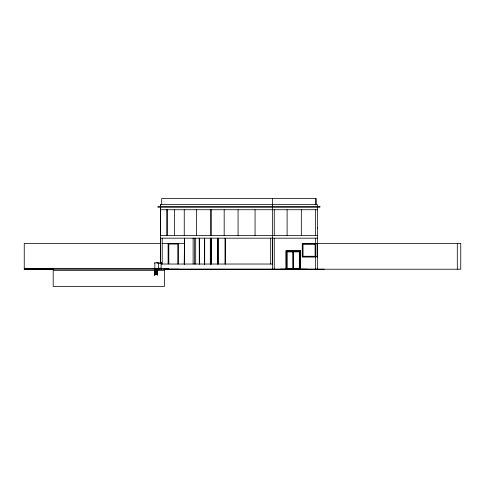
<?xml version="1.0" encoding="UTF-8"?>
<svg xmlns="http://www.w3.org/2000/svg" width="485" height="485" viewBox="0 0 485 485"><rect width="100%" height="100%" fill="white"/><g stroke="black" fill="none" stroke-linecap="round" stroke-linejoin="round"><path stroke-width="0.73" d="M199.474 238.183L199.438 264.034L199.28 238.22M160.42 263.3L160.535 238.183M168.168 269.205L178.51 269.205M160.414 263.349L160.414 204.573L317.348 204.573L317.348 269.205M317.348 209.72L160.414 209.744L160.426 204.573M317.348 228.271L317.693 228.271L317.348 228.059M160.414 235.595L317.348 235.595M160.414 238.183L317.348 238.183M160.547 243.373L24.25 243.373L24.25 269.223L460.75 269.223L460.75 243.373L316.741 243.373M162.063 243.373L184.506 243.373M317.348 243.785L302.61 243.785L302.61 256.71M184.458 245.507L184.197 264.034M302.61 256.45L315.535 256.45M317.348 256.498L317.693 256.71L302.61 256.559M302.44 256.583L315.711 256.583M317.348 257.056L317.475 243.44M158.868 263.191L161.129 263.191L161.608 262.682L161.099 263.155L161.135 269.223L161.105 268.363M161.099 264.034L272.497 264.034L272.497 238.183M161.129 268.193L153.733 268.441L154.867 268.441L154.867 263.191C151.902 262.634 161.905 262.761 158.601 263.155L158.637 269.223M24.25 268.344L168.75 268.363M286.32 268.35L285.98 268.363L285.98 269.223M300.112 268.35L300.457 268.363L300.457 269.223M286.205 269.108L280.688 269.169M300.239 269.108L307.229 269.169M24.25 269.223L53.75 269.223M154.357 269.133L157.358 269.133L157.395 274.989L157.14 269.114M163.888 269.205L324.241 269.205M154.357 269.478L157.358 269.478M154.412 270.163L157.358 270.163M154.412 270.26L154.867 270.26M156.91 270.26L157.358 270.26M154.412 270.509L157.358 270.509M154.412 271.2L157.358 271.2M154.412 271.545L157.358 271.545M154.412 272.237L157.358 272.237M154.412 272.327L154.867 272.327M154.412 272.582L157.358 272.582M154.412 273.267L157.358 273.267M154.412 273.613L157.358 273.613M154.412 274.304L157.358 274.267M154.412 274.395L154.867 274.395M154.412 274.649L157.358 274.649M154.642 274.989L154.867 268.878M280.463 269.205L281.064 269.205M157.207 263.119L156.885 262.682L157.382 263.119M457.3 243.373L457.3 269.223M316.056 204.573L316.056 198.541L161.705 198.541L161.705 204.573M315.88 198.541L315.88 205.003M315.535 209.72L315.535 235.595M315.535 238.183L315.535 269.205M301.324 209.744L301.324 235.595M300.112 269.223L300.112 251.109L286.32 251.109L286.32 269.223M293.219 251.539L293.219 268.775M287.108 209.744L287.108 235.595M274.255 209.744L274.255 235.595M274.255 238.183L274.255 269.205M272.497 198.541L272.497 205.003M272.449 204.573L272.449 269.205M272.364 206.725L272.364 207.156M270.691 238.183L270.691 264.034M255.061 209.744L255.061 235.595M238.074 209.744L238.074 235.595M225.295 238.183L225.295 264.034M225.082 238.183L225.082 264.034M224.173 209.744L224.173 235.595M218.068 238.183L218.068 264.034M217.935 238.183L217.935 264.034M217.801 238.183L217.801 264.034M211.399 238.183L211.399 264.034M211.308 209.708L211.308 235.595M210.92 238.183L210.92 264.034M210.793 238.183L210.793 264.034M210.441 209.744L210.441 235.595M210.314 238.183L210.314 264.034M204.682 238.183L204.682 264.034M204.567 238.183L204.567 264.034M204.452 238.183L204.452 264.034M199.28 238.183L199.28 264.034M196.425 209.744L196.425 235.595M195.697 238.183L195.697 264.034M194.418 238.183L194.418 264.034M193.115 238.183L193.115 264.034M184.536 238.183L184.536 264.034M184.458 238.183L184.458 264.034M184.251 209.744L184.251 235.595M178.474 243.373L178.474 263.992M177.789 264.022L177.789 244.058L168.81 244.058L168.81 263.919M174.461 209.744L174.461 235.595M168.119 243.373L168.119 263.755M167.216 209.744L167.216 235.595M166.882 209.744L166.882 235.595M162.226 238.183L162.226 264.034M161.614 268.363L161.584 269.223M161.481 268.363L161.493 269.223M161.359 268.363L161.353 269.223M161.232 268.363L161.293 269.223M160.535 209.744L160.535 235.595M159.11 268.363L159.11 269.223M159.05 268.363L159.044 269.223M158.995 268.363L158.935 269.223M158.856 268.363L158.868 269.223M158.789 268.363L158.734 269.223M157.358 268.878L157.358 274.989M157.267 269.114L157.267 274.989M157.073 269.114L157.013 270.624M156.958 269.114L156.916 270.624M156.231 269.133L156.231 269.478M154.824 269.114L154.824 274.989M154.709 269.114L154.709 274.989M154.576 269.114L154.576 274.989M154.515 269.114L154.515 274.989M319.93 206.725L157.831 206.725L157.837 207.156L319.93 207.156L319.93 206.725M315.88 243.44L302.264 243.44L302.264 257.056L315.88 257.056L315.88 243.44M315.104 244.216L303.04 244.216L303.04 256.28L315.104 256.28L315.104 244.216M300.542 250.678L285.889 250.678L285.889 269.636L300.542 269.636L300.542 250.678M299.681 251.539L286.756 251.539L286.756 268.775L299.681 268.775L299.681 251.539M292.873 251.885L287.096 251.885L287.096 268.429L292.873 268.429L292.873 251.885M299.336 251.885L293.564 251.885L293.564 268.429L299.336 268.429L299.336 251.885M164.433 270.345L53.186 270.345L53.186 286.459L164.433 286.459L164.433 270.345"/></g></svg>
